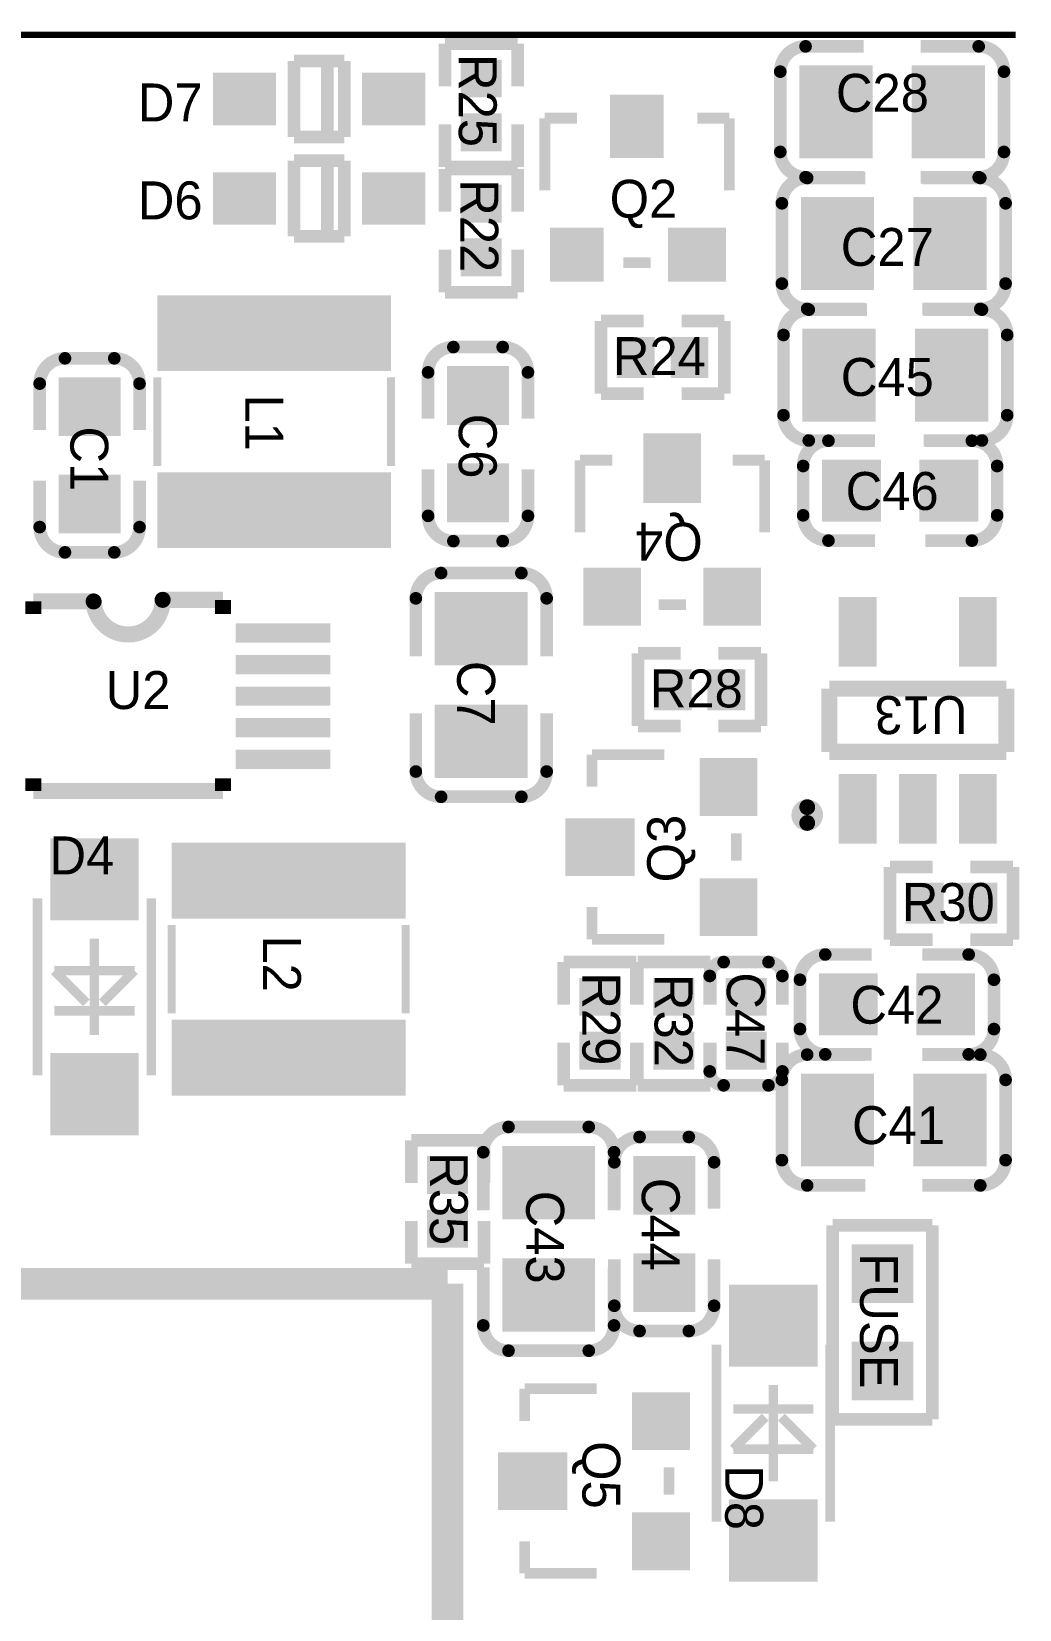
# Model space of a CAD drawing. Extents: x 882 to 2872, y 74 to 1007.
# Drawn here: x 1704.4 to 1751.3, y 848.5 to 923.4 of the extents above; entities that cross this region are included whole.
import ezdxf

# ---------------------------------------------------------------- set-up
doc = ezdxf.new("R2010")
doc.units = 0
doc.header["$MEASUREMENT"] = 0
doc.layers.add('BOTTOMOVERLAY', color=54, linetype='CONTINUOUS', lineweight=40)
doc.layers.add('BOTTOMPASTE', color=16, linetype='CONTINUOUS')

msp = doc.modelspace()

# ---------------------------------------------------------------- linework, layer by layer
at = {"layer": 'BOTTOMOVERLAY'}
for points, const_width in [([(1645.24388, 923.25289), (1751.08568, 923.25289)], 0.3), ([(1723.98609, 922.82509), (1727.43609, 922.82509)], 0.6), ([(1723.98609, 920.80009), (1723.98609, 922.82509)], 0.6), ([(1727.43609, 920.80009), (1727.43609, 922.82509)], 0.6), ([(1741.10828, 922.7003), (1743.86828, 922.7003)], 0.6), ([(1746.5683, 922.7003), (1749.3283, 922.7003)], 0.6), ([(1719.21489, 922.00487), (1716.81488, 922.0049)], 0.6), ([(1716.81489, 918.40489), (1716.81488, 922.0049)], 0.6), ([(1718.40487, 918.4049), (1718.40488, 922.00489)], 0.6), ([(1719.2149, 918.40489), (1719.21489, 922.00487)], 0.6), ([(1739.90829, 917.69029), (1739.90829, 921.50029)], 0.6), ([(1750.52829, 917.69029), (1750.52829, 921.50029)], 0.6), ([(1723.98609, 916.9751), (1723.98609, 919.0001)], 0.6), ([(1727.43609, 916.9751), (1727.43609, 919.0001)], 0.6), ([(1728.72845, 915.86149), (1728.72845, 919.29049)], 0.51), ([(1728.72845, 919.29049), (1730.25245, 919.29049)], 0.51), ([(1735.96745, 919.29049), (1737.49145, 919.29049)], 0.51), ([(1737.49145, 915.86149), (1737.49145, 919.29049)], 0.51), ([(1716.81489, 918.40489), (1719.2149, 918.40489)], 0.6), ([(1716.81489, 913.68049), (1716.81488, 917.2805)], 0.6), ([(1719.21489, 917.28047), (1716.81488, 917.2805)], 0.6), ([(1718.40487, 913.6805), (1718.40488, 917.28049)], 0.6), ([(1719.2149, 913.68049), (1719.21489, 917.28047)], 0.6), ([(1723.98608, 916.88149), (1727.43608, 916.88149)], 0.6), ([(1723.98608, 914.85649), (1723.98608, 916.88149)], 0.6), ([(1723.98609, 916.9751), (1727.43609, 916.9751)], 0.6), ([(1727.43608, 914.85649), (1727.43608, 916.88149)], 0.6), ([(1741.10829, 916.4903), (1743.86829, 916.4903)], 0.6), ([(1741.18448, 916.4519), (1743.94448, 916.4519)], 0.6), ([(1746.56829, 916.4903), (1749.32829, 916.4903)], 0.6), ([(1746.6445, 916.4519), (1749.4045, 916.4519)], 0.6), ([(1739.98449, 911.44189), (1739.98449, 915.25189)], 0.6), ([(1750.60449, 911.44189), (1750.60449, 915.25189)], 0.6), ([(1716.81489, 913.68049), (1719.2149, 913.68049)], 0.6), ([(1723.98608, 911.0315), (1723.98608, 913.0565)], 0.6), ([(1727.43608, 911.0315), (1727.43608, 913.0565)], 0.6), ([(1732.46225, 912.43249), (1733.75765, 912.43249)], 0.51), ([(1723.98608, 911.0315), (1727.43608, 911.0315)], 0.6), ([(1731.39669, 906.21168), (1731.39669, 909.66169)], 0.6), ([(1731.39669, 909.66169), (1733.42169, 909.66169)], 0.6), ([(1735.22168, 909.66169), (1737.24668, 909.66169)], 0.6), ([(1737.24668, 906.21168), (1737.24668, 909.66169)], 0.6), ([(1741.18449, 910.2419), (1743.94449, 910.2419)], 0.6), ([(1741.26068, 910.20349), (1744.02068, 910.20349)], 0.6), ([(1746.64449, 910.2419), (1749.40449, 910.2419)], 0.6), ([(1746.72068, 910.20349), (1749.48068, 910.20349)], 0.6), ([(1740.06068, 905.19349), (1740.06068, 909.00349)], 0.6), ([(1750.68068, 905.19349), (1750.68068, 909.00349)], 0.6), ([(1724.38869, 908.4269), (1726.72868, 908.4269)], 0.6), ([(1705.94829, 907.89348), (1708.28828, 907.89348)], 0.6), ([(1704.74828, 904.48848), (1704.74828, 906.69348)], 0.6), ([(1709.48829, 904.48848), (1709.48829, 906.69348)], 0.6), ([(1710.33164, 902.78862), (1710.33164, 906.98876)], 0.381), ([(1721.43169, 902.78862), (1721.43169, 906.98876)], 0.381), ([(1723.18868, 905.0219), (1723.18868, 907.2269)], 0.6), ([(1727.92869, 905.02191), (1727.92869, 907.22691)], 0.6), ([(1731.39669, 906.21168), (1733.42169, 906.21168)], 0.6), ([(1735.22168, 906.21168), (1737.24668, 906.21168)], 0.6), ([(1741.26067, 903.99348), (1744.02067, 903.99348)], 0.6), ([(1742.19426, 903.9821), (1744.39926, 903.9821)], 0.6), ([(1746.72069, 903.99348), (1749.48069, 903.99348)], 0.6), ([(1746.79928, 903.9821), (1749.00427, 903.9821)], 0.6), ([(1730.40485, 903.05989), (1731.92885, 903.05989)], 0.51), ([(1730.40485, 899.63089), (1730.40485, 903.05989)], 0.51), ([(1737.64385, 903.05989), (1739.16785, 903.05989)], 0.51), ([(1739.16785, 899.63089), (1739.16785, 903.05989)], 0.51), ([(1723.18868, 900.4169), (1723.18868, 902.6219)], 0.6), ([(1727.92869, 900.4169), (1727.92869, 902.6219)], 0.6), ([(1740.99428, 900.4421), (1740.99428, 902.78209)], 0.6), ([(1750.20427, 900.4421), (1750.20427, 902.78209)], 0.6), ([(1704.74827, 899.88347), (1704.74827, 902.08847)], 0.6), ([(1709.48829, 899.88348), (1709.48829, 902.08848)], 0.6), ([(1724.38869, 899.2169), (1726.72868, 899.2169)], 0.6), ([(1742.19427, 899.24209), (1744.39927, 899.24209)], 0.6), ([(1746.79928, 899.24209), (1749.00427, 899.24209)], 0.6), ([(1705.94829, 898.68348), (1708.28828, 898.68348)], 0.6), ([(1723.80608, 897.70189), (1727.61608, 897.70189)], 0.6), ([(1704.44709, 895.75948), (1704.44709, 896.35429)], 0.762), ([(1704.44709, 896.35429), (1707.30878, 896.35429)], 0.762), ([(1710.58538, 896.43049), (1713.44708, 896.43049)], 0.762), ([(1713.44708, 895.75948), (1713.44708, 896.43049)], 0.762), ([(1722.60609, 893.74188), (1722.60609, 896.50188)], 0.6), ([(1728.8161, 893.7419), (1728.8161, 896.5019)], 0.6), ([(1734.13865, 896.20189), (1735.43405, 896.20189)], 0.51), ([(1733.14929, 890.43828), (1733.14929, 893.88829)], 0.6), ([(1733.14929, 893.88829), (1735.17429, 893.88829)], 0.6), ([(1736.97428, 893.88829), (1738.99928, 893.88829)], 0.6), ([(1738.99928, 890.43828), (1738.99928, 893.88829)], 0.6), ([(1742.23749, 889.21549), (1742.23749, 892.21548)], 0.762), ([(1742.23749, 892.21548), (1750.63749, 892.21548)], 0.762), ([(1750.63749, 889.21549), (1750.63749, 892.21548)], 0.762), ([(1722.60609, 888.28189), (1722.60609, 891.04189)], 0.6), ([(1728.8161, 888.28188), (1728.8161, 891.04188)], 0.6), ([(1733.14929, 890.43828), (1735.17429, 890.43828)], 0.6), ([(1736.97428, 890.43828), (1738.99928, 890.43828)], 0.6), ([(1730.96888, 887.56066), (1730.96888, 889.08466)], 0.51), ([(1730.96888, 889.08466), (1734.39788, 889.08466)], 0.51), ([(1742.23749, 889.21549), (1750.63749, 889.21549)], 0.762), ([(1704.44709, 887.3585), (1704.44709, 887.95751)], 0.762), ([(1713.44708, 887.3585), (1713.44708, 887.95751)], 0.762), ([(1704.44709, 887.3585), (1713.44708, 887.3585)], 0.762), ([(1723.80608, 887.08189), (1727.61608, 887.08189)], 0.6), ([(1737.82688, 884.05546), (1737.82688, 885.35086)], 0.51), ([(1745.11269, 880.30368), (1745.11269, 883.75369)], 0.6), ([(1745.11269, 883.75369), (1747.13769, 883.75369)], 0.6), ([(1748.93768, 883.75369), (1750.96268, 883.75369)], 0.6), ([(1750.96268, 880.30368), (1750.96268, 883.75369)], 0.6), ([(1704.64688, 873.86629), (1704.64688, 882.26629)], 0.45), ([(1710.04689, 873.86629), (1710.04689, 882.26629)], 0.45), ([(1730.96888, 880.32166), (1730.96888, 881.84566)], 0.51), ([(1711.01668, 876.80442), (1711.01668, 881.00456)], 0.381), ([(1722.11673, 876.80442), (1722.11673, 881.00456)], 0.381), ([(1707.34688, 875.78029), (1707.34688, 880.35229)], 0.45), ([(1730.96888, 880.32166), (1734.39788, 880.32166)], 0.51), ([(1745.11269, 880.30368), (1747.13769, 880.30368)], 0.6), ([(1748.93768, 880.30368), (1750.96268, 880.30368)], 0.6), ([(1729.62488, 879.23869), (1733.07488, 879.23869)], 0.6), ([(1729.62488, 877.21369), (1729.62488, 879.23869)], 0.6), ([(1733.07488, 877.21369), (1733.07488, 879.23869)], 0.6), ([(1733.13007, 879.2387), (1736.58008, 879.2387)], 0.6), ([(1733.13007, 877.2137), (1733.13007, 879.2387)], 0.6), ([(1736.58008, 877.2137), (1736.58008, 879.2387)], 0.6), ([(1737.21909, 879.23868), (1739.34909, 879.23868)], 0.6), ([(1742.0419, 879.5981), (1744.24689, 879.5981)], 0.6), ([(1746.6469, 879.5981), (1748.8519, 879.5981)], 0.6), ([(1706.96588, 877.30429), (1705.44188, 878.82829)], 0.45), ([(1705.44188, 878.82829), (1706.58488, 878.82829)], 0.45), ([(1706.58488, 878.82829), (1709.25188, 878.82829)], 0.45), ([(1707.72788, 877.30429), (1709.25188, 878.82829)], 0.45), ([(1736.55909, 877.21368), (1736.55909, 878.56369)], 0.6), ([(1740.00908, 877.21369), (1740.00908, 878.5637)], 0.6), ([(1740.8419, 876.0581), (1740.8419, 878.39809)], 0.6), ([(1750.05189, 876.0581), (1750.05189, 878.39809)], 0.6), ([(1705.44188, 876.92329), (1709.25188, 876.92329)], 0.45), ([(1729.62488, 873.3887), (1729.62488, 875.4137)], 0.6), ([(1733.07488, 873.3887), (1733.07488, 875.4137)], 0.6), ([(1733.13007, 873.3887), (1733.13007, 875.4137)], 0.6), ([(1736.55908, 874.06369), (1736.55908, 875.4137)], 0.6), ([(1736.58008, 873.3887), (1736.58008, 875.4137)], 0.6), ([(1740.00908, 874.0637), (1740.00908, 875.4137)], 0.6), ([(1741.18448, 874.8467), (1743.94448, 874.8467)], 0.6), ([(1742.0419, 874.85809), (1744.24689, 874.85809)], 0.6), ([(1746.6445, 874.8467), (1749.4045, 874.8467)], 0.6), ([(1746.64691, 874.85808), (1748.85191, 874.85808)], 0.6), ([(1729.62488, 873.3887), (1733.07488, 873.3887)], 0.6), ([(1733.13007, 873.3887), (1736.58008, 873.3887)], 0.6), ([(1737.21908, 873.3887), (1739.34908, 873.3887)], 0.6), ([(1739.98449, 869.83669), (1739.98449, 873.64669)], 0.6), ([(1750.60449, 869.83669), (1750.60449, 873.64669)], 0.6), ([(1722.38589, 870.78049), (1725.83589, 870.78049)], 0.6), ([(1722.38589, 868.75549), (1722.38589, 870.78049)], 0.6), ([(1725.83589, 868.75549), (1725.83589, 870.78049)], 0.6), ([(1727.00648, 871.4129), (1730.81648, 871.4129)], 0.6), ([(1733.22789, 870.9365), (1735.56788, 870.9365)], 0.6), ([(1725.80647, 867.4529), (1725.80647, 870.21291)], 0.6), ([(1732.01648, 867.4529), (1732.01648, 870.2129)], 0.6), ([(1732.02788, 867.5315), (1732.02788, 869.7365)], 0.6), ([(1736.76789, 867.53151), (1736.76789, 869.73651)], 0.6), ([(1741.18449, 868.6367), (1743.94449, 868.6367)], 0.6), ([(1746.64449, 868.6367), (1749.40449, 868.6367)], 0.6), ([(1722.38589, 864.9305), (1722.38589, 866.9555)], 0.6), ([(1725.83589, 864.9305), (1725.83589, 866.9555)], 0.6), ([(1742.39107, 866.74549), (1747.13108, 866.74549)], 0.6), ([(1742.39108, 857.53549), (1742.39107, 866.74549)], 0.6), ([(1747.13108, 857.53549), (1747.13108, 866.74549)], 0.6), ([(1722.38589, 864.9305), (1725.83589, 864.9305)], 0.6), ([(1725.80647, 861.99289), (1725.80647, 864.75289)], 0.6), ([(1732.01648, 861.9929), (1732.01648, 864.7529)], 0.6), ([(1732.02788, 862.9265), (1732.02788, 865.1315)], 0.6), ([(1736.76789, 862.9265), (1736.76789, 865.1315)], 0.6), ([(1549.30808, 863.96929), (1724.11088, 863.96929)], 1.5), ([(1724.11088, 749.66929), (1724.11088, 863.96929)], 1.5), ([(1733.22789, 861.7265), (1735.56788, 861.7265)], 0.6), ([(1736.87948, 852.68269), (1736.87948, 861.08269)], 0.45), ([(1742.27949, 852.68269), (1742.27949, 861.08269)], 0.45), ([(1727.00648, 860.7929), (1730.81648, 860.7929)], 0.6), ([(1727.76848, 857.46166), (1727.76848, 858.98566)], 0.51), ([(1727.76848, 858.98566), (1731.19748, 858.98566)], 0.51), ([(1739.57948, 854.59669), (1739.57948, 859.16869)], 0.45), ([(1737.67448, 858.02569), (1741.48448, 858.02569)], 0.45), ([(1737.67448, 856.12069), (1739.19848, 857.64469)], 0.45), ([(1741.48448, 856.12069), (1739.96048, 857.64469)], 0.45), ([(1742.39108, 857.53549), (1747.13108, 857.53549)], 0.6), ([(1737.67448, 856.12069), (1740.34148, 856.12069)], 0.45), ([(1740.34148, 856.12069), (1741.48448, 856.12069)], 0.45), ([(1734.62648, 853.95646), (1734.62648, 855.25186)], 0.51), ([(1727.76848, 850.22266), (1727.76848, 851.74666)], 0.51), ([(1727.76848, 850.22266), (1731.19748, 850.22266)], 0.51)]:
    msp.add_lwpolyline(points, dxfattribs=dict(at, const_width=const_width))
for points, const_width in [([(1741.10828, 922.7003, 0.414214), (1739.90828, 921.50031)], 0.6), ([(1750.5283, 921.5003, 0.414213), (1749.3283, 922.7003)], 0.6), ([(1739.90829, 917.69028, 0.414213), (1741.10829, 916.49029)], 0.6), ([(1749.32829, 916.4903, 0.414214), (1750.52829, 917.69029)], 0.6), ([(1741.18448, 916.4519, 0.414214), (1739.98448, 915.25191)], 0.6), ([(1750.6045, 915.2519, 0.414213), (1749.4045, 916.4519)], 0.6), ([(1739.98449, 911.44188, 0.414213), (1741.18449, 910.24189)], 0.6), ([(1749.40449, 910.2419, 0.414214), (1750.60449, 911.44189)], 0.6), ([(1741.26068, 910.20349, 0.414214), (1740.06068, 909.00349)], 0.6), ([(1750.68068, 909.0035, 0.414213), (1749.48068, 910.2035)], 0.6), ([(1724.38869, 908.4269, 0.414213), (1723.18868, 907.2269)], 0.6), ([(1727.92869, 907.22691, 0.414213), (1726.72869, 908.42691)], 0.6), ([(1705.94829, 907.89348, 0.414213), (1704.74828, 906.69348)], 0.6), ([(1709.48829, 906.69348, 0.414213), (1708.28829, 907.89348)], 0.6), ([(1740.06067, 905.19348, 0.414213), (1741.26067, 903.99348)], 0.6), ([(1749.48069, 903.99348, 0.414214), (1750.68069, 905.19348)], 0.6), ([(1742.19426, 903.9821, 0.414213), (1740.99427, 902.7821)], 0.6), ([(1750.20427, 902.78209, 0.414213), (1749.00427, 903.9821)], 0.6), ([(1723.18867, 900.4169, 0.414213), (1724.38868, 899.2169)], 0.6), ([(1726.72868, 899.2169, 0.414213), (1727.92869, 900.4169)], 0.6), ([(1740.99428, 900.4421, 0.414213), (1742.19427, 899.24209)], 0.6), ([(1749.00427, 899.24208, 0.414213), (1750.20427, 900.44209)], 0.6), ([(1704.74827, 899.88347, 0.414213), (1705.94828, 898.68347)], 0.6), ([(1708.28828, 898.68348, 0.414213), (1709.48829, 899.88348)], 0.6), ([(1723.80608, 897.70189, 0.414213), (1722.60608, 896.50188)], 0.6), ([(1728.8161, 896.5019, 0.414214), (1727.6161, 897.7019)], 0.6), ([(1707.30878, 896.35429, 0.980461), (1710.58538, 896.43049)], 0.762), ([(1722.60609, 888.28189, 0.414214), (1723.80608, 887.08189)], 0.6), ([(1727.61609, 887.08188, 0.414213), (1728.8161, 888.28188)], 0.6), ([(1737.21909, 879.2387, 0.414214), (1736.55909, 878.5787)], 0.6), ([(1740.00908, 878.5787, 0.414214), (1739.34909, 879.2387)], 0.6), ([(1742.0419, 879.5981, 0.414213), (1740.8419, 878.3981)], 0.6), ([(1750.05189, 878.39809, 0.414213), (1748.8519, 879.5981)], 0.6), ([(1740.8419, 876.0581, 0.414213), (1742.0419, 874.85809)], 0.6), ([(1748.85191, 874.85808, 0.414213), (1750.0519, 876.05809)], 0.6), ([(1741.18448, 874.8467, 0.414214), (1739.98448, 873.64671)], 0.6), ([(1750.6045, 873.6467, 0.414213), (1749.4045, 874.8467)], 0.6), ([(1736.55908, 874.0487, 0.414214), (1737.21908, 873.3887)], 0.6), ([(1739.34908, 873.3887, 0.414214), (1740.00908, 874.0487)], 0.6), ([(1727.00648, 871.4129, 0.414213), (1725.80647, 870.21291)], 0.6), ([(1732.01648, 870.2129, 0.414214), (1730.81648, 871.4129)], 0.6), ([(1733.22789, 870.9365, 0.414213), (1732.02788, 869.7365)], 0.6), ([(1736.76789, 869.73651, 0.414213), (1735.56789, 870.93651)], 0.6), ([(1739.98449, 869.83668, 0.414213), (1741.18449, 868.63669)], 0.6), ([(1749.40449, 868.6367, 0.414214), (1750.60449, 869.83669)], 0.6), ([(1732.02787, 862.9265, 0.414213), (1733.22788, 861.7265)], 0.6), ([(1735.56788, 861.7265, 0.414213), (1736.76789, 862.9265)], 0.6), ([(1725.80647, 861.99289, 0.414214), (1727.00647, 860.79289)], 0.6), ([(1730.81649, 860.7929, 0.414213), (1732.01649, 861.9929)], 0.6)]:
    msp.add_lwpolyline(points, format="xyb", dxfattribs=dict(at, const_width=const_width))
for points, const_width in [([(1741.10828, 922.5503, -1), (1741.10828, 922.8503, -1)], 0.3), ([(1749.3283, 922.5503, -1), (1749.3283, 922.8503, -1)], 0.3), ([(1739.90828, 921.35031, -1), (1739.90828, 921.65031, -1)], 0.3), ([(1750.5283, 921.3503, -1), (1750.5283, 921.6503, -1)], 0.3), ([(1739.90829, 917.54029, -1), (1739.90829, 917.84028, -1)], 0.3), ([(1750.52829, 917.54029, -1), (1750.52829, 917.84029, -1)], 0.3), ([(1741.10829, 916.34029, -1), (1741.10829, 916.64029, -1)], 0.3), ([(1741.18448, 916.3019, -1), (1741.18448, 916.6019, -1)], 0.3), ([(1749.32829, 916.3403, -1), (1749.32829, 916.6403, -1)], 0.3), ([(1749.4045, 916.3019, -1), (1749.4045, 916.6019, -1)], 0.3), ([(1739.98448, 915.10191, -1), (1739.98448, 915.40191, -1)], 0.3), ([(1750.6045, 915.1019, -1), (1750.6045, 915.4019, -1)], 0.3), ([(1739.98449, 911.29189, -1), (1739.98449, 911.59188, -1)], 0.3), ([(1750.60449, 911.29189, -1), (1750.60449, 911.59189, -1)], 0.3), ([(1741.18449, 910.09189, -1), (1741.18449, 910.39189, -1)], 0.3), ([(1741.26068, 910.05349, -1), (1741.26068, 910.35349, -1)], 0.3), ([(1749.40449, 910.0919, -1), (1749.40449, 910.3919, -1)], 0.3), ([(1749.48068, 910.0535, -1), (1749.48068, 910.3535, -1)], 0.3), ([(1740.06068, 908.85349, -1), (1740.06068, 909.15349, -1)], 0.3), ([(1750.68068, 908.8535, -1), (1750.68068, 909.1535, -1)], 0.3), ([(1724.38869, 908.2769, -1), (1724.38869, 908.5769, -1)], 0.3), ([(1726.72869, 908.27691, -1), (1726.72869, 908.57691, -1)], 0.3), ([(1705.94829, 907.74348, -1), (1705.94829, 908.04348, -1)], 0.3), ([(1708.28829, 907.74348, -1), (1708.28829, 908.04348, -1)], 0.3), ([(1704.74828, 906.54348, -1), (1704.74828, 906.84348, -1)], 0.3), ([(1709.48829, 906.54348, -1), (1709.48829, 906.84348, -1)], 0.3), ([(1723.18868, 907.0769, -1), (1723.18868, 907.3769, -1)], 0.3), ([(1727.92869, 907.07691, -1), (1727.92869, 907.37691, -1)], 0.3), ([(1740.06067, 905.04349, -1), (1740.06067, 905.34348, -1)], 0.3), ([(1750.68069, 905.04348, -1), (1750.68069, 905.34348, -1)], 0.3), ([(1741.26067, 903.84348, -1), (1741.26067, 904.14348, -1)], 0.3), ([(1742.19426, 903.8321, -1), (1742.19426, 904.1321, -1)], 0.3), ([(1749.00427, 903.8321, -1), (1749.00427, 904.1321, -1)], 0.3), ([(1749.48069, 903.84348, -1), (1749.48069, 904.14348, -1)], 0.3), ([(1740.99427, 902.6321, -1), (1740.99427, 902.9321, -1)], 0.3), ([(1750.20427, 902.63209, -1), (1750.20427, 902.93209, -1)], 0.3), ([(1723.18867, 900.2669, -1), (1723.18867, 900.5669, -1)], 0.3), ([(1727.92869, 900.2669, -1), (1727.92869, 900.5669, -1)], 0.3), ([(1740.99428, 900.2921, -1), (1740.99428, 900.5921, -1)], 0.3), ([(1750.20427, 900.29209, -1), (1750.20427, 900.59209, -1)], 0.3), ([(1704.74827, 899.73347, -1), (1704.74827, 900.03347, -1)], 0.3), ([(1709.48829, 899.73348, -1), (1709.48829, 900.03348, -1)], 0.3), ([(1724.38868, 899.0669, -1), (1724.38868, 899.3669, -1)], 0.3), ([(1726.72868, 899.0669, -1), (1726.72868, 899.3669, -1)], 0.3), ([(1742.19427, 899.09209, -1), (1742.19427, 899.39209, -1)], 0.3), ([(1749.00427, 899.09208, -1), (1749.00427, 899.39208, -1)], 0.3), ([(1705.94828, 898.53347, -1), (1705.94828, 898.83347, -1)], 0.3), ([(1708.28828, 898.53348, -1), (1708.28828, 898.83348, -1)], 0.3), ([(1723.80608, 897.55189, -1), (1723.80608, 897.85189, -1)], 0.3), ([(1727.6161, 897.5519, -1), (1727.6161, 897.8519, -1)], 0.3), ([(1707.30878, 896.16379, -1), (1707.30878, 896.54479, -1)], 0.381), ([(1710.58538, 896.23999, -1), (1710.58538, 896.62099, -1)], 0.381), ([(1722.60608, 896.35188, -1), (1722.60608, 896.65188, -1)], 0.3), ([(1728.8161, 896.3519, -1), (1728.8161, 896.6519, -1)], 0.3), ([(1722.60609, 888.13189, -1), (1722.60609, 888.43189, -1)], 0.3), ([(1728.8161, 888.13188, -1), (1728.8161, 888.43188, -1)], 0.3), ([(1723.80608, 886.93189, -1), (1723.80608, 887.23189, -1)], 0.3), ([(1727.61609, 886.93188, -1), (1727.61609, 887.23188, -1)], 0.3), ([(1741.18749, 886.59048, -1), (1741.18749, 885.84047, -1)], 0.75), ([(1741.18749, 886.40298, -1), (1741.18749, 886.77798, -1)], 0.37499), ([(1741.18749, 885.65298, -1), (1741.18749, 886.02797, -1)], 0.37499), ([(1737.21909, 879.0887, -1), (1737.21909, 879.3887, -1)], 0.3), ([(1739.34909, 879.0887, -1), (1739.34909, 879.3887, -1)], 0.3), ([(1742.0419, 879.4481, -1), (1742.0419, 879.7481, -1)], 0.3), ([(1748.8519, 879.4481, -1), (1748.8519, 879.7481, -1)], 0.3), ([(1736.55909, 878.4287, -1), (1736.55909, 878.7287, -1)], 0.3), ([(1740.00908, 878.4287, -1), (1740.00908, 878.7287, -1)], 0.3), ([(1740.8419, 878.2481, -1), (1740.8419, 878.5481, -1)], 0.3), ([(1750.05189, 878.24809, -1), (1750.05189, 878.54809, -1)], 0.3), ([(1740.8419, 875.9081, -1), (1740.8419, 876.2081, -1)], 0.3), ([(1750.0519, 875.90809, -1), (1750.0519, 876.20809, -1)], 0.3), ([(1741.18448, 874.6967, -1), (1741.18448, 874.9967, -1)], 0.3), ([(1742.0419, 874.70809, -1), (1742.0419, 875.00809, -1)], 0.3), ([(1748.85191, 874.70808, -1), (1748.85191, 875.00808, -1)], 0.3), ([(1749.4045, 874.6967, -1), (1749.4045, 874.9967, -1)], 0.3), ([(1736.55908, 873.8987, -1), (1736.55908, 874.1987, -1)], 0.3), ([(1740.00908, 873.8987, -1), (1740.00908, 874.1987, -1)], 0.3), ([(1737.21908, 873.2387, -1), (1737.21908, 873.5387, -1)], 0.3), ([(1739.34908, 873.2387, -1), (1739.34908, 873.5387, -1)], 0.3), ([(1739.98448, 873.49671, -1), (1739.98448, 873.79671, -1)], 0.3), ([(1750.6045, 873.4967, -1), (1750.6045, 873.7967, -1)], 0.3), ([(1727.00648, 871.2629, -1), (1727.00648, 871.5629, -1)], 0.3), ([(1730.81648, 871.2629, -1), (1730.81648, 871.5629, -1)], 0.3), ([(1733.22789, 870.7865, -1), (1733.22789, 871.0865, -1)], 0.3), ([(1735.56789, 870.78651, -1), (1735.56789, 871.08651, -1)], 0.3), ([(1725.80647, 870.06291, -1), (1725.80647, 870.36291, -1)], 0.3), ([(1732.01648, 870.0629, -1), (1732.01648, 870.3629, -1)], 0.3), ([(1732.02788, 869.5865, -1), (1732.02788, 869.8865, -1)], 0.3), ([(1736.76789, 869.58651, -1), (1736.76789, 869.88651, -1)], 0.3), ([(1739.98449, 869.68669, -1), (1739.98449, 869.98668, -1)], 0.3), ([(1750.60449, 869.68669, -1), (1750.60449, 869.98669, -1)], 0.3), ([(1741.18449, 868.48669, -1), (1741.18449, 868.78669, -1)], 0.3), ([(1749.40449, 868.4867, -1), (1749.40449, 868.7867, -1)], 0.3), ([(1732.02787, 862.7765, -1), (1732.02787, 863.0765, -1)], 0.3), ([(1736.76789, 862.7765, -1), (1736.76789, 863.0765, -1)], 0.3), ([(1725.80647, 861.84289, -1), (1725.80647, 862.14289, -1)], 0.3), ([(1732.01649, 861.8429, -1), (1732.01649, 862.1429, -1)], 0.3), ([(1733.22788, 861.5765, -1), (1733.22788, 861.8765, -1)], 0.3), ([(1735.56788, 861.5765, -1), (1735.56788, 861.8765, -1)], 0.3), ([(1727.00647, 860.64289, -1), (1727.00647, 860.94289, -1)], 0.3), ([(1730.81649, 860.6429, -1), (1730.81649, 860.9429, -1)], 0.3)]:
    msp.add_lwpolyline(points, format="xyb", close=True, dxfattribs=dict(at, const_width=const_width))
at = {"layer": 'BOTTOMPASTE'}
for points in [[(1724.73608, 920.2751), (1724.73608, 922.0751), (1726.68609, 920.2751), (1726.68609, 922.0751)], [(1715.97489, 918.95988), (1712.97489, 918.95988), (1715.97489, 921.44989), (1712.97489, 921.44989)], [(1723.05488, 918.95988), (1720.05488, 918.95988), (1723.05488, 921.44989), (1720.05488, 921.44989)], [(1740.80829, 921.80029), (1744.28829, 921.80029), (1740.80829, 917.39029), (1744.28829, 917.39029)], [(1746.1483, 921.80029), (1749.62829, 921.80029), (1746.1483, 917.39029), (1749.62829, 917.39029)], [(1731.82748, 920.40949), (1734.37748, 920.40949), (1731.82748, 917.4095), (1734.37748, 917.4095)], [(1724.73608, 917.7251), (1724.73608, 919.5251), (1726.68609, 917.7251), (1726.68609, 919.5251)], [(1715.97489, 914.23548), (1712.97489, 914.23548), (1715.97489, 916.72549), (1712.97489, 916.72549)], [(1723.05488, 914.23548), (1720.05488, 914.23548), (1723.05488, 916.72549), (1720.05488, 916.72549)], [(1726.68609, 916.13148), (1726.68609, 914.33149), (1724.73608, 916.13148), (1724.73608, 914.33149)], [(1740.88449, 915.55189), (1744.36449, 915.55189), (1740.88449, 911.14189), (1744.36449, 911.14189)], [(1746.2245, 915.55189), (1749.70449, 915.55189), (1746.2245, 911.14189), (1749.70449, 911.14189)], [(1728.97745, 914.08849), (1731.52745, 914.08849), (1728.97745, 911.53849), (1731.52745, 911.53849)], [(1734.58092, 914.08849), (1737.32412, 914.08849), (1734.58092, 911.53849), (1737.32412, 911.53849)], [(1726.68609, 913.58148), (1726.68609, 911.78149), (1724.73608, 913.58148), (1724.73608, 911.78149)], [(1721.43127, 910.88883), (1721.43127, 907.28884), (1710.3313, 910.88883), (1710.3313, 907.28884)], [(1744.44067, 904.89349), (1740.96068, 904.89349), (1744.44067, 909.30349), (1740.96068, 909.30349)], [(1749.78068, 904.89349), (1746.30068, 904.89349), (1749.78068, 909.30349), (1746.30068, 909.30349)], [(1732.14669, 908.9117), (1733.94669, 908.9117), (1732.14669, 906.96169), (1733.94669, 906.96169)], [(1734.6967, 908.9117), (1736.49669, 908.9117), (1734.6967, 906.96169), (1736.49669, 906.96169)], [(1708.58828, 906.99349), (1708.58828, 904.20349), (1705.64829, 906.99349), (1705.64829, 904.20349)], [(1724.08869, 904.7369), (1724.08869, 907.5269), (1727.02868, 904.7369), (1727.02868, 907.5269)], [(1733.40728, 904.32889), (1736.15048, 904.32889), (1733.40728, 901.0289), (1736.15048, 901.0289)], [(1721.43127, 902.48931), (1721.43127, 898.88931), (1710.3313, 902.48931), (1710.3313, 898.88931)], [(1724.08869, 900.1169), (1724.08869, 902.9069), (1727.02868, 900.1169), (1727.02868, 902.9069)], [(1744.68428, 900.1421), (1741.89427, 900.1421), (1744.68428, 903.08209), (1741.89427, 903.08209)], [(1749.30428, 900.1421), (1746.51428, 900.1421), (1749.30428, 903.08209), (1746.51428, 903.08209)], [(1708.58828, 902.37348), (1708.58828, 899.58348), (1705.64829, 902.37348), (1705.64829, 899.58348)], [(1730.55725, 897.95449), (1733.30045, 897.95449), (1730.55725, 895.21129), (1733.30045, 895.21129)], [(1736.25732, 897.95449), (1739.00052, 897.95449), (1736.25732, 895.21129), (1739.00052, 895.21129)], [(1727.91608, 896.80188), (1727.91608, 893.32189), (1723.50608, 896.80188), (1723.50608, 893.32189)], [(1744.48749, 893.26549), (1742.68749, 893.26549), (1744.48749, 896.56548), (1742.68749, 896.56548)], [(1750.18748, 893.26549), (1748.38749, 893.26549), (1750.18748, 896.56548), (1748.38749, 896.56548)], [(1714.05035, 894.40129), (1714.05035, 895.31569), (1718.55042, 894.40129), (1718.55042, 895.31569)], [(1714.05035, 892.90091), (1714.05035, 893.81531), (1718.55042, 892.90091), (1718.55042, 893.81531)], [(1733.89928, 893.1383), (1735.69928, 893.1383), (1733.89928, 891.18829), (1735.69928, 891.18829)], [(1736.4493, 893.1383), (1738.24929, 893.1383), (1736.4493, 891.18829), (1738.24929, 891.18829)], [(1714.05035, 891.40129), (1714.05035, 892.31569), (1718.55042, 891.40129), (1718.55042, 892.31569)], [(1727.91608, 891.46188), (1727.91608, 887.98189), (1723.50608, 891.46188), (1723.50608, 887.98189)], [(1714.05035, 889.90091), (1714.05035, 890.81531), (1718.55042, 889.90091), (1718.55042, 890.81531)], [(1714.05035, 888.4013), (1714.05035, 889.3157), (1718.55042, 888.4013), (1718.55042, 889.3157)], [(1736.07428, 886.17413), (1736.07428, 888.91733), (1738.81748, 886.17413), (1738.81748, 888.91733)], [(1744.48749, 884.86549), (1742.68749, 884.86549), (1744.48749, 888.16548), (1742.68749, 888.16548)], [(1747.33749, 884.86549), (1745.53749, 884.86549), (1747.33749, 888.16548), (1745.53749, 888.16548)], [(1750.18748, 884.86549), (1748.38749, 884.86549), (1750.18748, 888.16548), (1748.38749, 888.16548)], [(1729.69989, 883.32409), (1729.69989, 886.06729), (1732.99988, 883.32409), (1732.99988, 886.06729)], [(1705.24689, 885.11629), (1709.44688, 885.11629), (1705.24689, 881.21629), (1709.44688, 881.21629)], [(1711.0171, 881.30388), (1711.0171, 884.90387), (1722.11707, 881.30388), (1722.11707, 884.90387)], [(1736.07428, 880.47406), (1736.07428, 883.21726), (1738.81748, 880.47406), (1738.81748, 883.21726)], [(1745.86269, 883.0037), (1747.66269, 883.0037), (1745.86269, 881.05369), (1747.66269, 881.05369)], [(1748.4127, 883.0037), (1750.21269, 883.0037), (1748.4127, 881.05369), (1750.21269, 881.05369)], [(1732.32489, 878.48868), (1732.32489, 876.68869), (1730.37488, 878.48868), (1730.37488, 876.68869)], [(1735.83009, 878.4887), (1735.83009, 876.6887), (1733.88008, 878.4887), (1733.88008, 876.6887)], [(1739.25909, 878.48869), (1739.25909, 876.6887), (1737.30909, 878.48869), (1737.30909, 876.6887)], [(1741.74189, 878.69809), (1744.53189, 878.69809), (1741.74189, 875.7581), (1744.53189, 875.7581)], [(1746.36189, 878.69809), (1749.1519, 878.69809), (1746.36189, 875.7581), (1749.1519, 875.7581)], [(1711.0171, 872.90435), (1711.0171, 876.50435), (1722.11707, 872.90435), (1722.11707, 876.50435)], [(1732.32489, 875.93868), (1732.32489, 874.13869), (1730.37488, 875.93868), (1730.37488, 874.13869)], [(1735.83009, 875.93869), (1735.83009, 874.13869), (1733.88008, 875.93869), (1733.88008, 874.13869)], [(1739.25909, 875.93869), (1739.25909, 874.13869), (1737.30909, 875.93869), (1737.30909, 874.13869)], [(1705.24689, 874.91629), (1709.44688, 874.91629), (1705.24689, 871.0163), (1709.44688, 871.0163)], [(1740.88449, 873.94669), (1744.36449, 873.94669), (1740.88449, 869.53669), (1744.36449, 869.53669)], [(1746.2245, 873.94669), (1749.70449, 873.94669), (1746.2245, 869.53669), (1749.70449, 869.53669)], [(1726.70648, 867.0329), (1726.70648, 870.5129), (1731.11648, 867.0329), (1731.11648, 870.5129)], [(1723.13588, 868.2305), (1723.13588, 870.0305), (1725.08589, 868.2305), (1725.08589, 870.0305)], [(1732.92789, 867.2465), (1732.92789, 870.0365), (1735.86788, 867.2465), (1735.86788, 870.0365)], [(1723.13588, 865.6805), (1723.13588, 867.4805), (1725.08589, 865.6805), (1725.08589, 867.4805)], [(1743.29108, 863.0555), (1743.29108, 865.8455), (1746.23107, 863.0555), (1746.23107, 865.8455)], [(1726.70648, 861.6929), (1726.70648, 865.1729), (1731.11648, 861.6929), (1731.11648, 865.1729)], [(1732.92789, 862.6265), (1732.92789, 865.4165), (1735.86788, 862.6265), (1735.86788, 865.4165)], [(1741.67948, 860.03269), (1737.47949, 860.03269), (1741.67948, 863.93269), (1737.47949, 863.93269)], [(1743.29108, 858.43549), (1743.29108, 861.22549), (1746.23107, 858.43549), (1746.23107, 861.22549)], [(1732.87388, 856.07513), (1732.87388, 858.81833), (1735.61708, 856.07513), (1735.61708, 858.81833)], [(1726.49949, 853.22509), (1726.49949, 855.96829), (1729.79948, 853.22509), (1729.79948, 855.96829)], [(1732.87388, 850.37506), (1732.87388, 853.11826), (1735.61708, 850.37506), (1735.61708, 853.11826)], [(1741.67948, 849.8327), (1737.47949, 849.8327), (1741.67948, 853.73269), (1737.47949, 853.73269)]]:
    msp.add_solid(points, dxfattribs=at)

# ---------------------------------------------------------------- texts
at = {"layer": 'BOTTOMOVERLAY'}
for s, rotation, p in [('R25', 270, (1724.64428, 922.33849)), ('R22', 270, (1724.72048, 916.39489)), ('L1', 270, (1714.50968, 906.18409)), ('C6', 270, (1724.64428, 905.26969)), ('C1', 270, (1706.20388, 904.66009)), ('Q4', 180, (1736.22668, 900.08809)), ('C7', 270, (1724.56808, 893.53489)), ('U13', 180, (1748.79968, 891.85849)), ('Q3', 90, (1735.38848, 883.01929)), ('L2', 270, (1715.34788, 880.50469)), ('R29', 270, (1730.51168, 878.75209)), ('R32', 270, (1733.94068, 878.6759)), ('C47', 270, (1737.36968, 878.75209)), ('R35', 270, (1723.27268, 870.21769)), ('C44', 270, (1733.33108, 868.99849)), ('C43', 270, (1727.84468, 868.38889)), ('FUSE', 270, (1743.69428, 865.41709)), ('Q5', 270, (1730.51168, 856.50169)), ('D8', 270, (1737.29348, 855.3587))]:
    msp.add_text(s, height=1.799997, rotation=rotation, dxfattribs=at).set_placement(p)
for s, p in [('C28', (1742.54829, 919.59529)), ('D7', (1709.40428, 919.13809)), ('D6', (1709.40428, 914.48989)), ('Q2', (1731.80708, 914.56609)), ('C27', (1742.77988, 912.28009)), ('R24', (1731.95948, 907.09849)), ('C45', (1742.77988, 906.10789)), ('C46', (1743.00848, 900.69769)), ('U2', (1707.88028, 891.24889)), ('R28', (1733.71208, 891.32509)), ('D4', (1705.21328, 883.40029)), ('R30', (1745.67548, 881.19049)), ('C42', (1743.23708, 876.31369)), ('C41', (1743.31328, 870.59869))]:
    msp.add_text(s, height=1.799997, dxfattribs=at).set_placement(p)

doc.saveas('drawing.dxf')
